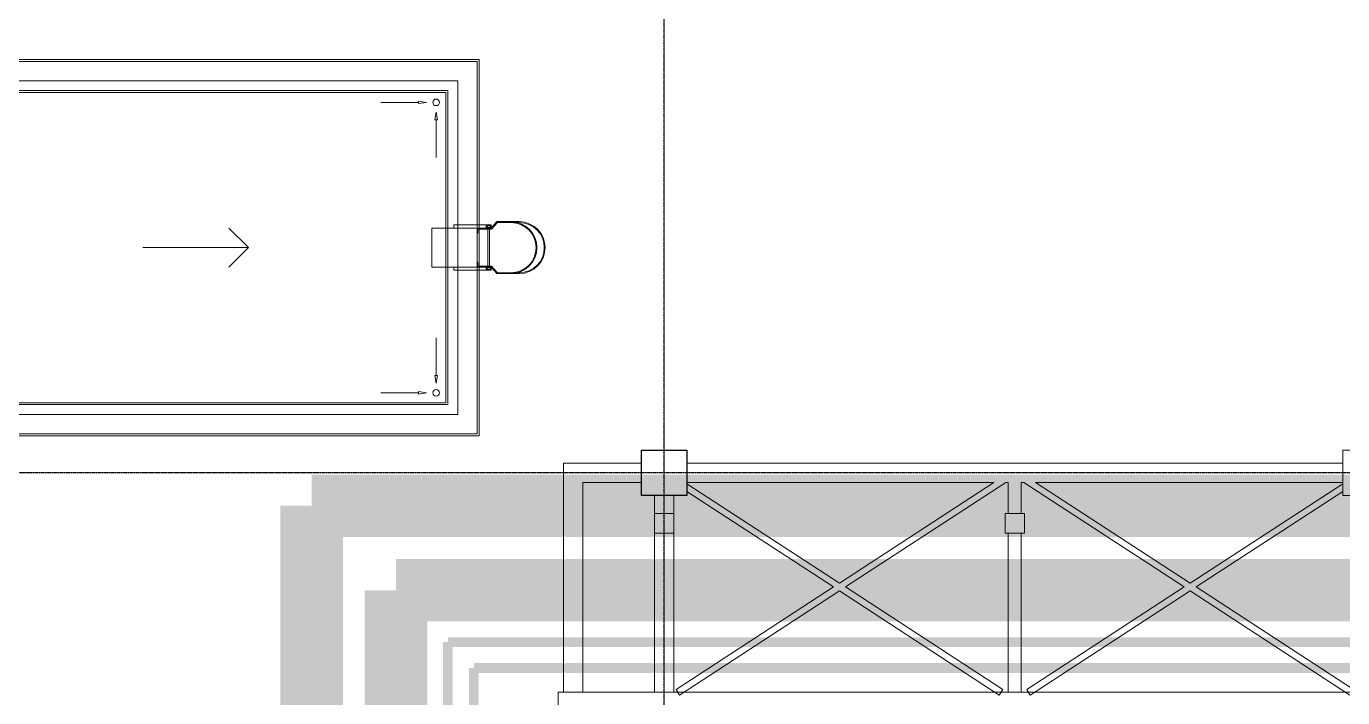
# Model space of a CAD drawing. Extents: x -18238 to -8686, y -1229 to 9502.
# Drawn here: x -17180 to -15153, y 6276 to 7311 of the extents above; entities that cross this region are included whole.
import ezdxf

# ---------------------------------------------------------------- set-up
doc = ezdxf.new("R2010")
doc.units = 0
doc.linetypes.add('X-CUB3-LR20$0$COL-CEN-LIN', pattern=[3.25, 2.5, -0.25, 0.25, -0.25])
for name, color, linetype in [('188K-SM-07-C3-LR1-MECH-PIPE-Y2257103$0$P-CW-聚', 4, 'Continuous'), ('188K-SM-07-C3-LR1-MECH-PIPE-Y2257103$0$P-DR', 5, 'Continuous'), ('188K-SM-07-C3-LR1-MECH-PIPE-Y2257103$0$P-MAKE-UP', 30, 'Continuous'), ('X-CUB3-LR20$0$2_屋突二層平面圖_2_A-OBJE-2D.Newcub', 8, 'Continuous'), ('X-CUB3-LR20$0$2_屋突二層平面圖_2_A-OBJE.Newcub', 8, 'Continuous'), ('X-CUB3-LR20$0$2_屋突二層平面圖_2_A-WALL-EX.Newcub', 8, 'Continuous'), ('X-CUB3-LR20$0$2_屋突二層平面圖_2_S-BEAM-SHOW.Newcub', 8, 'Continuous'), ('X-CUB3-LR20$0$2_屋突二層平面圖_2_S-COL.Newcub', 8, 'Continuous'), ('X-CUB3-LR20$0$2_屋突二層平面圖_2_S-SLAB-SHOW.Newcub', 8, 'Continuous'), ('X-CUB3-LR20$0$CCL', 8, 'X-CUB3-LR20$0$COL-CEN-LIN'), ('X-CUB3-LR20$0$COL-S', 8, 'Continuous')]:
    doc.layers.add(name, color=color, linetype=linetype)

# ---------------------------------------------------------------- blocks, each defined once
blk = doc.blocks.new('X-CUB3-LR20$0$CUB3-LR10')
at = {"layer": 'X-CUB3-LR20$0$CCL'}
for p, q in [((-3360, 0), (-3360, 9982.459)), ((720, 7342.459), (-5160, 7342.459))]:
    blk.add_line(p, q, dxfattribs=at)
at = {"layer": 'X-CUB3-LR20$0$COL-S'}
blk.add_lwpolyline([(-3395, 7377.459), (-3325, 7377.459), (-3325, 7307.459), (-3395, 7307.459)], close=True, dxfattribs=at)
blk = doc.blocks.new('X-CUB3-LR20')
at = {"layer": 'X-CUB3-LR20$0$2_屋突二層平面圖_2_A-OBJE-2D.Newcub', "color": 4, "lineweight": 0, "ltscale": 10}
for p, q in [((-16838.4, 6969.5), (-16868.3, 6999.3)), ((-17000.8, 6969.5), (-16838.4, 6969.5)), ((-16838.4, 6969.5), (-16868.3, 6939.6))]:
    blk.add_line(p, q, dxfattribs=at)
at = {"layer": 'X-CUB3-LR20$0$2_屋突二層平面圖_2_A-OBJE.Newcub', "color": 8, "lineweight": 0, "ltscale": 10}
for p, q in [((-16576.3, 7193.4), (-16634.2, 7193.4)), ((-16576.3, 7191.4), (-16576.3, 7195.4)), ((-16576.3, 7195.4), (-16564.3, 7193.4)), ((-16564.3, 7193.4), (-16576.3, 7191.4)), ((-16551.2, 7166.3), (-16549.2, 7178.3)), ((-16549.2, 7178.3), (-16547.2, 7166.3)), ((-16547.2, 7166.3), (-16551.2, 7166.3)), ((-16549.2, 7166.3), (-16549.2, 7108.4)), ((-16556.1, 6939.6), (-16556.1, 6999.3)), ((-16556.1, 6999.3), (-16486.1, 6999.3)), ((-16486.1, 6999.3), (-16486.1, 6939.6)), ((-16470.9, 7000.6), (-16470.9, 7003.1)), ((-16470.9, 7003.1), (-16465.8, 7003.1)), ((-16465.8, 7000.6), (-16470.9, 7000.6)), ((-16465.8, 7003.1), (-16465.8, 7000.6)), ((-16486.1, 6939.6), (-16556.1, 6939.6)), ((-16470.9, 6938.3), (-16470.9, 6935.8)), ((-16465.8, 6938.3), (-16470.9, 6938.3)), ((-16470.9, 6935.8), (-16465.8, 6935.8)), ((-16465.8, 6935.8), (-16465.8, 6938.3)), ((-16549.2, 6772.6), (-16549.2, 6830.5)), ((-16551.2, 6772.6), (-16547.2, 6772.6)), ((-16549.2, 6760.6), (-16551.2, 6772.6)), ((-16547.2, 6772.6), (-16549.2, 6760.6)), ((-16576.3, 6745.5), (-16634.2, 6745.5)), ((-16576.3, 6743.5), (-16576.3, 6747.5)), ((-16576.3, 6747.5), (-16564.3, 6745.5)), ((-16564.3, 6745.5), (-16576.3, 6743.5))]:
    blk.add_line(p, q, dxfattribs=at)
at = {"layer": 'X-CUB3-LR20$0$2_屋突二層平面圖_2_A-OBJE.Newcub', "color": 8, "lineweight": 0, "ltscale": 10, "flags": 128}
for points in [[(-16576.3, 7191.4), (-16576.3, 7195.4), (-16564.3, 7193.4)], [(-16547.2, 7166.3), (-16551.2, 7166.3), (-16549.2, 7178.3)], [(-16522.2, 6999.3), (-16522.2, 7004.4), (-16472.2, 7004.4), (-16472.2, 6999.3)], [(-16472.2, 6999.3), (-16472.2, 7004.4), (-16464.6, 7004.4), (-16464.6, 6999.3)], [(-16469.9, 6998), (-16466.9, 6998), (-16466.9, 6940.9), (-16469.9, 6940.9)], [(-16472.2, 6939.6), (-16472.2, 6934.5), (-16522.2, 6934.5), (-16522.2, 6939.6)], [(-16472.2, 6939.6), (-16464.6, 6939.6), (-16464.6, 6934.5), (-16472.2, 6934.5)], [(-16551.2, 6772.6), (-16547.2, 6772.6), (-16549.2, 6760.6)], [(-16576.3, 6743.5), (-16576.3, 6747.5), (-16564.3, 6745.5)]]:
    blk.add_lwpolyline(points, close=True, dxfattribs=at)
for points in [[(-16486.1, 6947.2), (-16486.1, 6939.6), (-16464.6, 6939.6), (-16455.7, 6929.5), (-16421.4, 6929.5, 1), (-16421.4, 7009.5), (-16455.7, 7009.5), (-16464.6, 6999.3), (-16486.1, 6999.3), (-16486.1, 6991.7), (-16484.9, 6991.7), (-16484.9, 6998), (-16463.9, 6998), (-16455, 7008.2), (-16421.4, 7008.2, -1), (-16421.4, 6930.7), (-16455, 6930.7), (-16463.9, 6940.9), (-16484.9, 6940.9), (-16484.9, 6947.2)], [(-16486.1, 6947.2), (-16486.1, 6939.6), (-16464.6, 6939.6), (-16455.7, 6929.5), (-16434.1, 6929.5, 1), (-16434.1, 7009.5), (-16455.7, 7009.5), (-16464.6, 6999.3), (-16486.1, 6999.3), (-16486.1, 6991.7), (-16484.9, 6991.7), (-16484.9, 6998), (-16463.9, 6998), (-16455, 7008.2), (-16434.1, 7008.2, -1), (-16434.1, 6930.7), (-16455, 6930.7), (-16463.9, 6940.9), (-16484.9, 6940.9), (-16484.9, 6947.2)]]:
    blk.add_lwpolyline(points, format="xyb", close=True, dxfattribs=at)
at = {"layer": 'X-CUB3-LR20$0$2_屋突二層平面圖_2_A-OBJE.Newcub', "color": 8, "lineweight": 0, "ltscale": 10}
for centre in [(-16549.2, 7193.4), (-16549.2, 6745.5)]:
    blk.add_circle(centre, 5.08, dxfattribs=at)
at = {"layer": 'X-CUB3-LR20$0$2_屋突二層平面圖_2_A-WALL-EX.Newcub', "color": 12, "lineweight": 0, "ltscale": 10}
for p, q in [((-17238.1, 7256.5), (-16486.1, 7256.5)), ((-16486.1, 7256.5), (-16486.1, 6682.5)), ((-17238.1, 7211.5), (-16531.1, 7211.5)), ((-16531.1, 7211.5), (-16531.1, 6727.5)), ((-16531.1, 6727.5), (-17238.1, 6727.5)), ((-16486.1, 6682.5), (-17238.1, 6682.5))]:
    blk.add_line(p, q, dxfattribs=at)
at = {"layer": 'X-CUB3-LR20$0$2_屋突二層平面圖_2_A-WALL-EX.Newcub', "color": 12, "lineweight": 0, "ltscale": 10, "flags": 128}
for points in [[(-16483.1, 7259.5), (-17238.1, 7259.5)], [(-16483.1, 7259.5), (-16483.1, 7256.5)], [(-16483.1, 6682.5), (-16483.1, 7256.5)], [(-17238.1, 7208.5), (-16534.1, 7208.5)], [(-16534.1, 7208.5), (-16534.1, 6730.5)], [(-16534.1, 6730.5), (-17238.1, 6730.5)], [(-17238.1, 6679.5), (-16483.1, 6679.5)], [(-16483.1, 6679.5), (-16483.1, 6682.5)], [(-16361.1, 6284.1), (-16361.1, 6259.1)], [(-13900.1, 6284.1), (-16361.1, 6284.1)]]:
    blk.add_lwpolyline(points, dxfattribs=at)
at = {"layer": 'X-CUB3-LR20$0$2_屋突二層平面圖_2_S-BEAM-SHOW.Newcub', "color": 8, "lineweight": 0, "ltscale": 10, "flags": 128}
for points in [[(-16353.1, 6637.5), (-16233.1, 6637.5)], [(-16353.1, 6637.5), (-16353.1, 6284.1)], [(-16233.1, 6637.5), (-16233.1, 6607.5)], [(-16163.1, 6637.5), (-15153.1, 6637.5)], [(-16163.1, 6607.5), (-16163.1, 6637.5)], [(-15153.1, 6637.5), (-15153.1, 6607.5)], [(-16323.1, 6607.5), (-16233.1, 6607.5)], [(-16323.1, 6607.5), (-16323.1, 6284.1)], [(-16163.1, 6607.5), (-15690.3, 6607.5)], [(-16163.1, 6605.6), (-15928.1, 6452.4)], [(-16163.1, 6593.7), (-16163.1, 6605.6)], [(-16163.1, 6593.7), (-15937.3, 6446.4)], [(-15928.1, 6452.4), (-15690.3, 6607.5)], [(-15919, 6446.4), (-15672, 6607.5)], [(-15672, 6607.5), (-15668.1, 6607.5)], [(-15668.1, 6607.5), (-15668.1, 6559.6)], [(-15648.2, 6607.5), (-15648.2, 6559.6)], [(-15648.2, 6607.5), (-15644.3, 6607.5)], [(-15644.3, 6607.5), (-15397.3, 6446.4)], [(-15626, 6607.5), (-15388.1, 6452.4)], [(-15626, 6607.5), (-15153.1, 6607.5)], [(-15388.1, 6452.4), (-15153.1, 6605.6)], [(-15379, 6446.4), (-15153.1, 6593.7)], [(-15153.1, 6605.6), (-15153.1, 6593.7)], [(-16213.1, 6587.5), (-16183.1, 6587.5)], [(-16213.1, 6559.6), (-16213.1, 6587.5)], [(-16183.1, 6559.6), (-16183.1, 6587.5)], [(-16183.1, 6559.6), (-16213.1, 6559.6)], [(-15668.1, 6559.6), (-15648.2, 6559.6)], [(-16213.1, 6529.6), (-16183.1, 6529.6)], [(-16213.1, 6284.1), (-16213.1, 6529.6)], [(-16183.1, 6284.1), (-16183.1, 6529.6)], [(-15668.1, 6529.6), (-15648.2, 6529.6)], [(-15668.1, 6529.6), (-15668.1, 6284.1)], [(-15648.2, 6529.6), (-15648.2, 6284.1)], [(-16179.8, 6288.3), (-15937.3, 6446.4)], [(-16174.3, 6279.9), (-15928.1, 6440.4)], [(-15928.1, 6440.4), (-15682, 6279.9)], [(-15919, 6446.4), (-15676.5, 6288.3)], [(-15639.8, 6288.3), (-15397.3, 6446.4)], [(-15634.3, 6279.9), (-15388.1, 6440.4)], [(-15388.1, 6440.4), (-15142, 6279.9)], [(-15379, 6446.4), (-15136.5, 6288.3)], [(-16179.8, 6288.3), (-16174.3, 6279.9)], [(-15676.5, 6288.3), (-15682, 6279.9)], [(-15639.8, 6288.3), (-15634.3, 6279.9)], [(-16323.1, 6284.1), (-16353.1, 6284.1)], [(-16213.1, 6284.1), (-16183.1, 6284.1)], [(-15648.2, 6284.1), (-15668.1, 6284.1)]]:
    blk.add_lwpolyline(points, dxfattribs=at)
at = {"layer": 'X-CUB3-LR20$0$2_屋突二層平面圖_2_S-COL.Newcub', "color": 12, "lineweight": 0, "ltscale": 10, "flags": 128}
for points in [[(-16233.1, 6587.5), (-16163.1, 6587.5), (-16163.1, 6657.5), (-16233.1, 6657.5)], [(-15153.1, 6587.5), (-15083.1, 6587.5), (-15083.1, 6657.5), (-15153.1, 6657.5)], [(-16213.1, 6529.6), (-16183.1, 6529.6), (-16183.1, 6559.6), (-16213.1, 6559.6)], [(-15673.1, 6529.6), (-15643.1, 6529.6), (-15643.1, 6559.6), (-15673.1, 6559.6)]]:
    blk.add_lwpolyline(points, close=True, dxfattribs=at)
at = {"layer": 'X-CUB3-LR20$0$2_屋突二層平面圖_2_S-SLAB-SHOW.Newcub', "color": 15, "lineweight": 0, "ltscale": 10, "flags": 128}
blk.add_lwpolyline([(-16516.1, 7226.5), (-17238.1, 7226.5, 0.414217), (-17293.1, 7171.5), (-17293.1, 6767.5, 0.414219), (-17238.1, 6712.5), (-16516.1, 6712.5)], format="xyb", close=True, dxfattribs=at)
blk.add_lwpolyline([(-16361.1, 1557.5), (-13875.1, 1557.5), (-13875.1, 6284.1), (-16361.1, 6284.1)], close=True, dxfattribs=at)
at = {"layer": 'X-CUB3-LR20$0$COL-S'}
blk.add_lwpolyline([(-16233.1, 6657.5), (-16163.1, 6657.5), (-16163.1, 6587.5), (-16233.1, 6587.5)], close=True, dxfattribs=at)
at = {"layer": 'X-CUB3-LR20$0$CCL'}
blk.add_blockref('X-CUB3-LR20$0$CUB3-LR10', (-12838.1, -720), dxfattribs=at)
blk = doc.blocks.new('188K-SM-07-C3-LR1-MECH-PIPE-Y2257103')
at = {"layer": '188K-SM-07-C3-LR1-MECH-PIPE-Y2257103$0$P-CW-聚', "const_width": 96.5}
for points in [[(-16741.1, 3220.4), (-16741.1, 6571.5)], [(-16741.1, 6571.5), (-13495.1, 6571.5)], [(-16611.1, 3220.4), (-16611.1, 6441.5)], [(-16611.1, 6441.5), (-13625.1, 6441.5)]]:
    blk.add_lwpolyline(points, dxfattribs=at)
at = {"layer": '188K-SM-07-C3-LR1-MECH-PIPE-Y2257103$0$P-DR', "const_width": 15}
for points in [[(-16531.1, 3220.4), (-16531.1, 6361.5)], [(-16531.1, 6361.5), (-13709.8, 6361.5)]]:
    blk.add_lwpolyline(points, dxfattribs=at)
at = {"layer": '188K-SM-07-C3-LR1-MECH-PIPE-Y2257103$0$P-MAKE-UP', "const_width": 15}
for points in [[(-16491.1, 3220.4), (-16491.1, 6321.5)], [(-16491.1, 6321.5), (-13749.8, 6321.5)]]:
    blk.add_lwpolyline(points, dxfattribs=at)

msp = doc.modelspace()

# ---------------------------------------------------------------- block references
for name in ['X-CUB3-LR20', '188K-SM-07-C3-LR1-MECH-PIPE-Y2257103']:
    msp.add_blockref(name, (0, 0))

doc.saveas('drawing.dxf')
